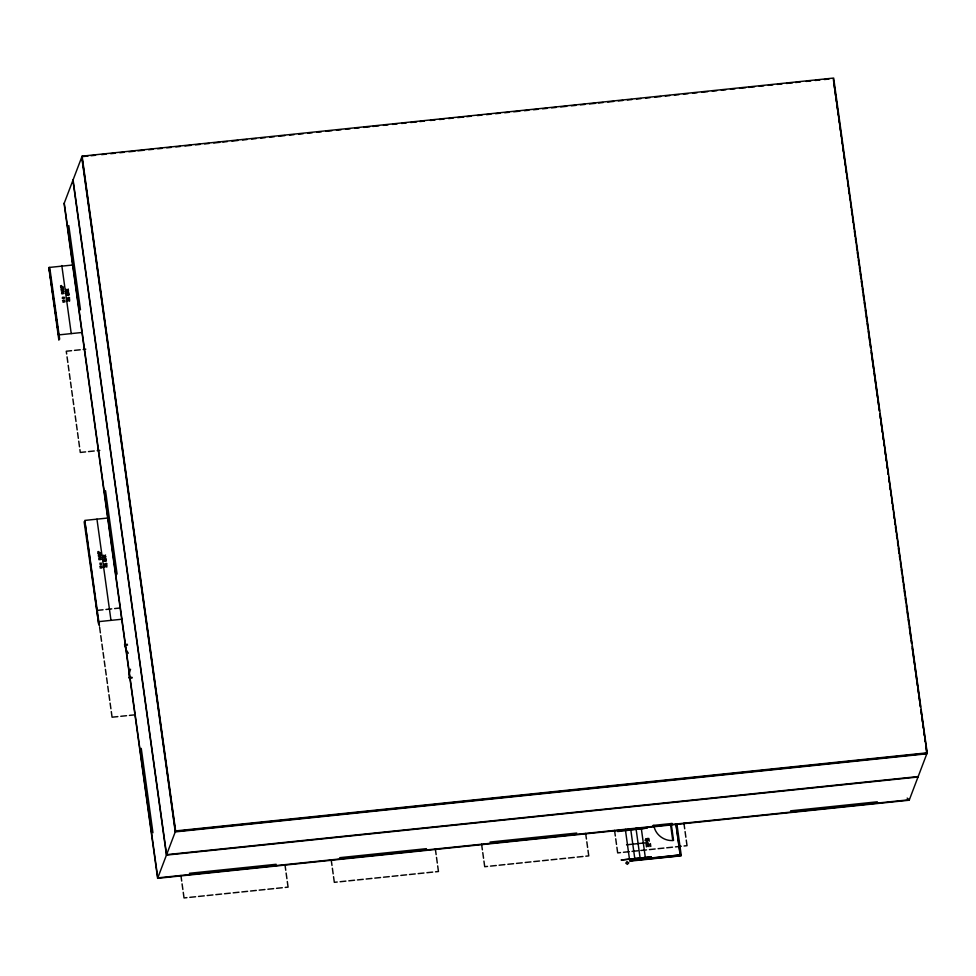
<?xml version="1.0" encoding="UTF-8"?>
<svg xmlns="http://www.w3.org/2000/svg" width="976" height="976" viewBox="0 0 976 976"><rect width="100%" height="100%" fill="white"/><g stroke="black" fill="none" stroke-linecap="round" stroke-linejoin="round"><path stroke-width="1.46" d="M681.004 854.61L680.04 855.757L630.606 860.625L680.248 854.915L676.185 824.903L676.88 824.83M67.234 298.973C69.662 300.828 64.062 295.46 69.699 299.181M82.106 156.148L64.087 203.569L157.612 878.327L909.193 800.222L927.2 752.813L833.675 78.056L82.106 156.148L175.631 830.905L157.612 878.327M833.297 79.056L870.714 347.285M130.564 669.243L129.283 673.208L129.198 678.332L132.089 678.027M907.168 798.1L909.364 799.759L158.112 877.827M104.456 564.823C106.994 566.763 101.236 561.603 106.933 565.116M106.75 567.178C107.555 564.445 104.957 567.007 104.786 567.166L104.652 566.214M99.93 558.858L101.016 557.967M66.1 290.75L68.296 289.055M103.334 556.674L105.53 554.99M62.647 292.934L63.83 292.031M62.671 297.168C60.5 299.327 66.612 298.619 63.916 297.046M69.528 301.255C70.284 298.558 67.869 301.181 67.551 301.23L67.417 300.242M99.955 563.103L100.15 564.543A1.488 1.427 20.8 0 0 101.358 564.409L101.15 562.969M100.699 555.673L98.454 556.735L100.931 557.296M68.576 291.08L66.283 292.092L68.796 292.654M105.811 557.015L103.517 558.028L106.03 558.589M63.525 289.787L61.183 290.799L63.745 291.36M87.962 156.05L81.899 156.685L175.424 831.442L926.993 753.338L920.929 709.564M91 155.733L95.538 155.269M101.602 154.635L106.152 154.159M110.691 153.696L115.241 153.22M119.78 152.744L124.33 152.268M128.881 151.805L134.932 151.17M137.97 150.853L144.033 150.231M148.572 149.755L153.122 149.279M157.661 148.816L162.211 148.34M166.762 147.864L171.3 147.388M175.851 146.925L180.389 146.449M184.94 145.973L191.003 145.351M195.542 144.875L200.092 144.399M204.643 143.923L209.181 143.46M213.732 142.984L219.795 142.35M222.821 142.045L227.371 141.569M231.91 141.093L237.973 140.471M242.524 139.995L247.062 139.519M251.613 139.043L256.163 138.58M260.702 138.104L265.252 137.628M269.791 137.165L274.341 136.689M278.892 136.213L284.943 135.579M289.494 135.115L294.044 134.639M298.583 134.163L303.133 133.7M307.672 133.224L312.222 132.748M316.773 132.272L321.311 131.809M325.862 131.333L331.925 130.699M336.464 130.235L341.014 129.759M345.565 129.283L350.103 128.82M354.654 128.344L359.192 127.868M363.743 127.392L369.806 126.77M372.832 126.453L378.895 125.819M383.446 125.355L387.984 124.879M392.535 124.403L397.073 123.928M401.624 123.464L406.175 122.988M410.713 122.512L416.776 121.89M419.802 121.573L424.353 121.097M430.416 120.475L434.954 119.999M439.505 119.523L444.056 119.048M448.594 118.584L453.145 118.108M457.695 117.632L463.746 117.01M466.784 116.693L471.323 116.217M477.386 115.583L481.937 115.119M486.475 114.643L491.026 114.168M495.576 113.704L500.115 113.228M504.665 112.752L509.204 112.277M513.754 111.813L519.818 111.179M524.356 110.703L528.907 110.239M533.457 109.763L537.996 109.288M542.546 108.824L547.085 108.348M551.635 107.872L556.186 107.397M560.724 106.933L566.788 106.299M571.338 105.823L575.877 105.359M580.427 104.883L584.978 104.408M589.516 103.932L595.58 103.31M598.605 102.992L603.156 102.517M607.706 102.053L613.758 101.419M618.308 100.943L622.859 100.479M627.397 100.003L631.948 99.528M636.486 99.052L641.037 98.588M645.587 98.112L650.126 97.637M654.676 97.173L660.74 96.539M665.278 96.063L669.829 95.587M674.367 95.123L678.918 94.648M683.468 94.172L688.007 93.708M692.557 93.232L697.108 92.757M701.646 92.281L707.71 91.659M712.26 91.183L716.799 90.707M721.349 90.243L725.888 89.768M730.438 89.292L734.989 88.828M739.527 88.352L745.591 87.718M748.616 87.401L754.68 86.779M759.23 86.303L763.769 85.827M768.319 85.363L772.87 84.888M777.408 84.412L781.959 83.936M786.497 83.472L792.561 82.838M795.599 82.521L800.137 82.057M806.2 81.423L810.751 80.947M815.289 80.483L819.84 80.008M824.391 79.532L828.929 79.056M72.846 264.996L48.8 267.497L58.877 340.185M63.098 286.724L60.646 286.981L60.622 285.748L61.537 285.565L61.939 286.846M63.208 287.53L60.756 287.786L63.33 288.384L60.988 289.457L63.44 289.201M64.038 293.471L61.586 293.727L61.842 292.239L62.745 293.605M68.918 293.508L66.514 293.764L69.028 294.325L66.722 295.289L69.125 295.045M62.525 300.523L64.977 300.266M62.72 301.962L65.172 301.706M59.072 334.866L82.204 332.462M71.59 350.677L66.27 351.238L66.661 354.02M74.457 350.384L80.239 349.786M83.155 349.481L85.79 349.201M85.62 451.888L80.3 452.437L79.91 449.607M88.487 451.583L94.257 450.985M97.173 450.68L99.808 450.412M107.921 518.012L84.79 520.415L99.418 625.897M100.284 552.66L97.929 552.904L97.856 551.733L98.82 551.538L99.174 552.782M100.394 553.465L98.039 553.721L100.516 554.319L98.259 555.295L100.613 555.039M101.223 559.407L98.869 559.651L99.076 558.174L100.016 559.529M106.152 559.443L103.749 559.687L106.25 560.163L103.968 561.273L106.372 561.017M99.808 566.446L102.163 566.202M100.003 567.886L102.358 567.642M97.258 610.378L103.041 609.78M105.957 609.475L111.74 608.878M114.607 608.573L120.39 607.975M98.82 621.627L121.939 619.223M127.417 644.294L124.525 644.599L126.002 649.552L128.344 653.225M124.635 645.404L127.527 645.099M129.088 677.564L131.98 677.259M117.852 716.604L112.069 717.201L111.288 711.577M120.768 716.299L126.538 715.701M129.405 715.408L135.188 714.798M175.631 830.905L927.2 752.813M918.184 776.554L166.603 854.647L73.09 179.889M918.001 777.018L166.432 855.11L72.907 180.353M189.429 873.288L276.147 864.285M339.733 857.672L426.439 848.669M490.025 842.056L576.731 833.053M790.621 810.824L877.326 801.808M652.944 825.452L672.232 823.439M647.43 839.848L648.991 839.543L648.833 838.469L647.247 838.494L647.637 841.288M646.856 840.409L645.051 840.592L646.002 838.628L646.38 841.422M626.543 844.801L648.04 842.569M653.871 825.354C655.055 834.602 664.363 841.556 673.55 840.421L671.207 823.549M186.941 897.639L184.025 897.944L183.256 892.32M189.808 897.347L195.59 896.749M198.506 896.444L204.289 895.846M207.156 895.541L212.939 894.943M215.842 894.638L221.625 894.04M224.492 893.735L230.275 893.138M233.191 892.833L238.974 892.235M241.841 891.942L247.611 891.332M250.527 891.039L256.31 890.429M259.177 890.136L264.96 889.539M267.875 889.234L273.658 888.636M276.525 888.331L282.296 887.733M285.212 887.428L288.079 887.135L287.298 881.511M337.245 882.023L334.329 882.328L333.548 876.704M340.112 881.731L345.882 881.121M348.798 880.828L354.581 880.218M357.448 879.925L363.231 879.327M366.146 879.022L371.929 878.424M374.796 878.119L380.567 877.522M383.483 877.217L389.265 876.619M392.132 876.326L397.915 875.716M400.831 875.423L406.602 874.813M409.469 874.52L415.251 873.923M418.167 873.618L423.95 873.02M426.915 872.703L432.685 872.105M435.516 871.812L438.468 871.507L437.687 865.883M487.536 866.407L484.718 866.7L483.937 861.076M490.501 866.102L496.272 865.505M499.102 865.212L504.873 864.602M507.837 864.297L513.62 863.699M516.438 863.406L522.221 862.808M525.173 862.491L530.956 861.893M533.787 861.601L539.557 861.003M542.522 860.698L548.305 860.1M551.123 859.807L556.906 859.197M559.858 858.892L565.641 858.294M568.459 858.002L574.242 857.404M577.206 857.087L582.989 856.489M585.807 856.196L588.772 855.891L587.991 850.267M620.492 852.597L617.674 852.89L616.893 847.266M623.444 852.28L629.227 851.682M632.045 851.389L637.828 850.791M640.793 850.486L646.576 849.889M649.394 849.596L655.177 848.986M658.129 848.681L663.912 848.083M666.73 847.79L672.513 847.192M675.477 846.875L681.26 846.277M684.078 845.985L687.031 845.68L686.262 840.055M629.605 860.173L680.15 854.927L675.868 824.025M65.892 289.311L68.503 290.494M103.127 555.234L105.737 556.43M648.357 839.75L649.394 841.105M871.141 350.299L879.51 410.676M879.925 413.702L888.294 474.08M888.709 477.105L911.73 643.147M912.145 646.173L920.514 706.551M833.931 83.582L834.553 88.108M834.968 91.134L835.602 95.66M836.017 98.674L836.444 101.699M836.859 104.713L837.481 109.239M837.908 112.264L838.323 115.278M838.945 119.804L839.372 122.83M839.787 125.843L840.409 130.381M840.836 133.395L841.251 136.408M841.873 140.947L842.3 143.96M842.715 146.986L843.337 151.512M843.764 154.525L844.386 159.051M844.801 162.077L845.228 165.09M845.643 168.116L846.277 172.642M846.692 175.668L847.107 178.681M847.741 183.207L848.156 186.233M848.571 189.246L849.205 193.773M849.62 196.798L850.035 199.812M850.669 204.338L851.084 207.363M851.499 210.377L852.133 214.915M852.548 217.929L853.17 222.455M853.597 225.48L854.012 228.494M854.427 231.519L855.061 236.046M855.476 239.059L855.891 242.085M856.525 246.611L856.94 249.624M857.355 252.65L857.989 257.176M858.404 260.189L859.039 264.728M859.453 267.741L859.868 270.767M860.295 273.78L860.917 278.306M861.332 281.332L861.967 285.858M862.381 288.872L862.796 291.897M863.223 294.911L863.845 299.437M864.26 302.462L864.687 305.476M865.309 310.014L865.724 313.028M866.151 316.041L866.773 320.579M867.188 323.593L867.823 328.119M868.237 331.145L868.652 334.158M869.079 337.184L869.701 341.71M870.128 344.723L870.543 347.749M871.165 352.275L871.592 355.288M872.007 358.314L872.629 362.84M873.056 365.866L873.471 368.879M874.093 373.405L874.52 376.431M874.935 379.444L875.557 383.971M875.984 386.996L876.607 391.522M877.021 394.536L877.448 397.561M877.863 400.575L878.485 405.113M878.912 408.127L879.327 411.152M879.962 415.678L880.376 418.692M880.791 421.717L881.426 426.244M881.84 429.257L882.255 432.283M882.89 436.809L883.304 439.822M883.719 442.848L884.146 445.861M884.768 450.4L885.391 454.926M885.818 457.939L886.232 460.965M886.647 463.978L887.282 468.504M887.696 471.53L888.111 474.543M888.746 479.07L889.16 482.095M889.575 485.109L890.21 489.647M890.624 492.66L891.039 495.674M891.674 500.212L892.088 503.226M892.503 506.251L892.93 509.265M893.552 513.791L894.187 518.317M894.602 521.343L895.016 524.356M895.443 527.382L896.066 531.908M896.48 534.921L896.907 537.947M897.53 542.473L897.944 545.499M898.371 548.512L898.994 553.038M899.408 556.064L899.835 559.077M900.458 563.603L900.872 566.629M901.299 569.642L901.714 572.668M902.336 577.194L902.971 581.72M903.386 584.746L903.813 587.759M904.227 590.785L904.85 595.311M905.277 598.325L905.691 601.35M906.314 605.876L906.741 608.89M907.155 611.915L907.778 616.442M908.205 619.455L908.619 622.481M909.242 627.007L909.669 630.032M910.083 633.046L910.706 637.572M911.133 640.598L911.547 643.611M912.182 648.137L912.597 651.163M913.011 654.176L913.646 658.702M914.061 661.728L914.475 664.741M914.89 667.767L915.525 672.293M915.939 675.307L916.574 679.845M916.989 682.858L917.403 685.884M917.83 688.897L918.453 693.424M918.867 696.449L919.502 700.975M919.917 703.989L920.331 707.014M920.758 710.028L921.381 714.554M921.795 717.58L922.43 722.106M922.845 725.131L923.259 728.145M923.686 731.17L924.309 735.697M924.723 738.71L925.15 741.736M925.773 746.262L926.822 753.801L175.253 831.906L81.728 157.148M683.92 823.183L684.701 828.807M685.091 831.601L685.86 837.225M676.893 823.915L681.309 855.806L629.752 861.174L629.52 859.502M670.427 823.634L672.757 840.495M650.382 843.557L650.785 846.436L648.589 843.74L648.979 846.619M641.183 827.624L641.293 828.343M641.391 829.063L645.282 857.184M645.38 857.855L645.478 858.526M635.962 828.173L636.059 828.892M636.169 829.612L640.061 857.721M640.158 858.404L640.244 859.075M630.642 828.722L630.74 829.441M630.85 830.161L634.742 858.282M634.839 858.953L634.925 859.624M625.323 829.271L625.433 829.99M625.531 830.71L629.422 858.831M614.551 830.393L615.331 836.017M615.722 838.811L616.503 844.435M585.649 833.394L586.43 839.018M586.82 841.812L587.589 847.436M481.595 844.216L482.376 849.828M482.766 852.621L483.547 858.246M435.357 849.01L436.138 854.634M436.516 857.428L437.297 863.052M331.206 859.832L331.986 865.456M332.377 868.25L333.158 873.874M284.968 864.638L285.748 870.263M286.127 873.056L286.907 878.681M180.914 875.46L181.695 881.072M182.073 883.866L182.854 889.49M68.784 225.493L80.471 309.831M105.53 490.66L117.096 574.095M141.252 748.397L152.939 832.735M64.27 203.106L157.795 877.851M105.079 557.406L105.213 558.406M67.832 291.434L67.978 292.471M61.805 265.545L71.236 333.609M96.953 519.147L110.983 620.358M99.967 556.076L100.101 557.101M62.732 290.189L62.867 291.129M100.955 566.324L101.162 567.764M63.684 300.401L63.879 301.84M67.051 356.85L67.832 362.474M68.21 365.268L68.991 370.892M69.381 373.723L70.162 379.347M70.553 382.128L71.333 387.753M71.724 390.595L72.505 396.207M72.895 399.001L73.676 404.625M74.066 407.456L74.847 413.08M75.225 415.874L76.006 421.498M76.396 424.328L77.177 429.952M77.568 432.734L78.348 438.358M78.739 441.189L79.52 446.813M49.727 267.4L59.67 339.148M99.601 627.239L100.382 632.863M100.76 635.657L101.541 641.281M101.943 644.111L102.712 649.735M103.102 652.517L103.883 658.141M104.273 660.984L105.054 666.596M105.445 669.39L106.225 675.014M106.616 677.844L107.397 683.468M107.775 686.262L108.556 691.886M108.946 694.717L109.727 700.341M110.117 703.123L110.898 708.747M84.863 521.635L98.771 624.689L84.131 521.721M617.344 830.881L617.759 831.528L647.125 828.112L617.344 830.881M628.666 862.833L627.373 864.382L625.799 863.126L626.995 861.588L628.666 862.833M651.114 856.891L621.322 859.99L651.114 856.891M647.991 845.582L646.49 846.875L646.088 843.996L647.308 844.057L647.991 845.582M49.154 268.376L59.036 337.928L49.154 268.376M68.906 297.436L69.528 297.924L68.906 297.436M106.14 563.408L106.762 563.847L106.14 563.408"/></g></svg>
